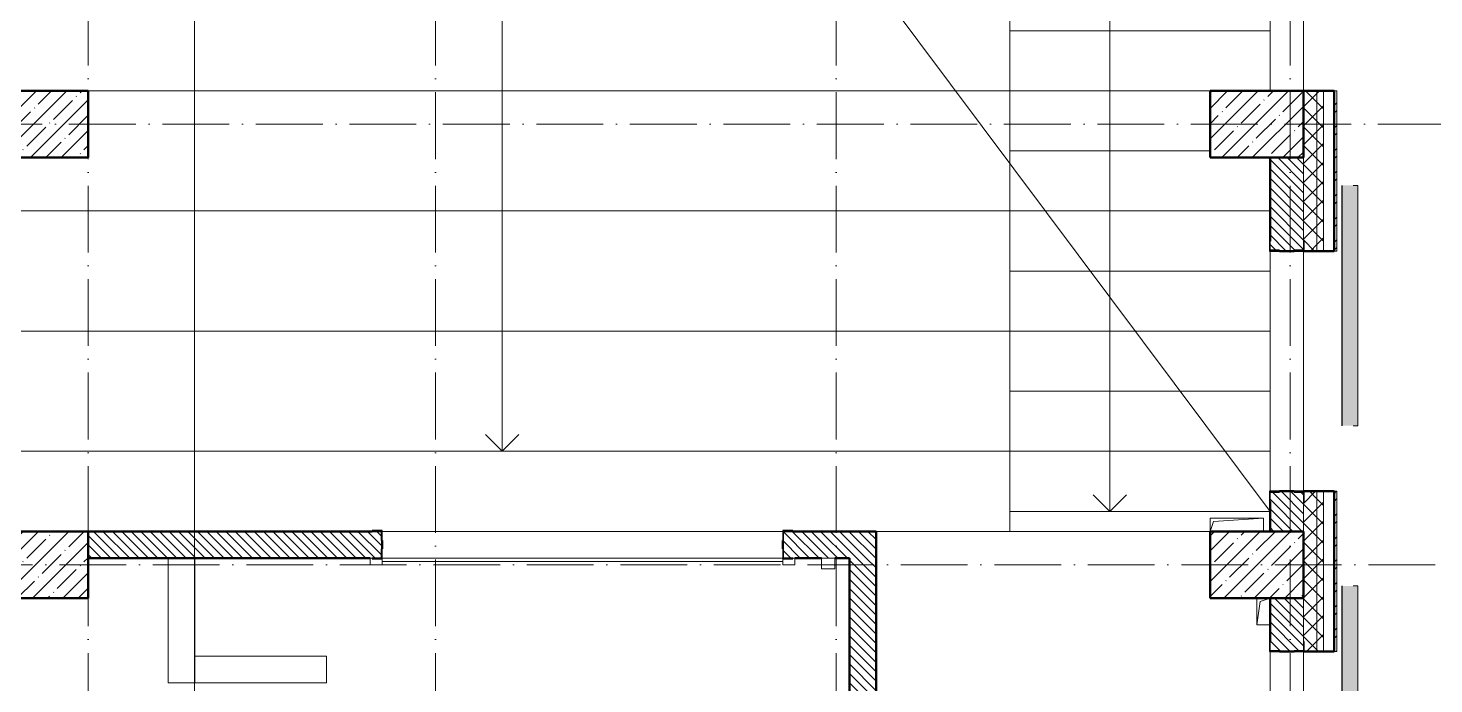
# Model space of a CAD drawing. Header units: millimetres. Extents: x -356862 to 418287, y 0 to 839748.
# Drawn here: x -1659 to 8867, y 323831 to 328744 of the extents above; entities that cross this region are included whole.
import ezdxf

# ---------------------------------------------------------------- set-up
doc = ezdxf.new("R2010")
doc.units = ezdxf.units.MM
doc.linetypes.add('50_200_ШТРИХ_1Т_ш5_п1_п1_', pattern=[700, 500, -100, 0, -100])
for name, color, linetype, lineweight in [('A-DETL-____-OTLN-4', 7, 'Continuous', 18), ('A-DOOR-____-MCUT', 7, 'Continuous', 13), ('A-DOOR-____-OTLN', 7, 'Continuous', 9), ('A-FLOR-____-OTLN', 7, 'Continuous', 9), ('A-GENM-____-MCUT', 7, 'Continuous', 25), ('A-GENM-____-OTLN', 7, 'Continuous', 9), ('A-GENM-____-OTLN-1', 7, 'Continuous', 25), ('A-GLAZ-____-OTLN', 7, 'Continuous', 9), ('A-WALL-____-MCUT-2', 7, 'Continuous', 50), ('A-WALL-____-MCUT-3', 7, 'Continuous', 9), ('A-WALL-____-OTLN', 7, 'Continuous', 9), ('A-WALL-____-PATT-1', 7, 'Continuous', 9), ('A-WALL-FNSH-MCUT-1', 7, 'Continuous', 9), ('E-ELEC-EQPM-OTLN', 7, 'Continuous', 9), ('I-WALL-____-OTLN', 7, 'Continuous', 9), ('S-COLS-____-MCUT', 7, 'Continuous', 50), ('S-COLS-____-OTLN', 7, 'Continuous', 9), ('S-GRID-____-OTLN-1', 7, '50_200_ШТРИХ_1Т_ш5_п1_п1_', 9), ('S-STRS-____-OTLN-1', 7, 'Continuous', 9)]:
    doc.layers.add(name, color=color, linetype=linetype, lineweight=lineweight)
doc.layers.add('A-GLAZ-____-OTLN-1', color=7, linetype='Continuous', lineweight=9, true_color=0xc0c0c0)
doc.layers.add('G-____-____-SYMB-1', color=9, linetype='Continuous', lineweight=9, true_color=0x808080)
pattern_1 = [(135, (-15659.08, 310542.9), (-35.35534, -35.35534), [])]
pattern_2 = [(45, (-15659.08, 310542.9), (-70.71068, 70.71068), []), (135, (-15659.08, 310542.9), (-70.71068, -70.71068), [])]

# ---------------------------------------------------------------- blocks, each defined once
blk = doc.blocks.new('BSC_Колонна _Прямоугольная - 500х700-V106-АР1_План отверстий 2 этажа в осях 1-64_А-ГГ')
at = {"layer": 'S-COLS-____-OTLN'}
h = blk.add_hatch(dxfattribs=at)
h.set_pattern_fill('FP_135', color=256, style=0, pattern_type=2)
h.set_pattern_definition([(315, (-17481.04, 23200), (114.04925, 114.04925), []), (315, (-17481.04, 23085.95), (114.04925, 114.04925), [201.613, -40.323, 3.353, -36.97])])
h.paths.add_polyline_path([(-250, 350), (-250, -350), (250, -350), (250, 350)], flags=0)
at = {"layer": 'S-COLS-____-MCUT'}
for p, q in [((250, 350), (-250, 350)), ((-250, 350), (-250, -350)), ((250, -350), (250, 350)), ((-250, -350), (250, -350))]:
    blk.add_line(p, q, dxfattribs=at)
blk = doc.blocks.new('BSC_Колонна _Прямоугольная - 500х700-V110-АР1_План отверстий 2 этажа в осях 1-64_А-ГГ')
at = {"layer": 'S-COLS-____-OTLN'}
h = blk.add_hatch(dxfattribs=at)
h.set_pattern_fill('FP_139', color=256, style=0, pattern_type=2)
h.set_pattern_definition([(315, (-17481.04, 14100), (114.0493, 114.0493), []), (315, (-17481.04, 13985.95), (114.0493, 114.0493), [201.612, -40.322, 3.353, -36.97])])
h.paths.add_polyline_path([(-250, 350), (-250, -350), (250, -350), (250, 350)], flags=0)
at = {"layer": 'S-COLS-____-MCUT'}
for p, q in [((250, 350), (-250, 350)), ((-250, 350), (-250, -350)), ((250, -350), (250, 350)), ((-250, -350), (250, -350))]:
    blk.add_line(p, q, dxfattribs=at)
blk = doc.blocks.new('BSC_Колонна _Прямоугольная - 500х700-V111-АР1_План отверстий 2 этажа в осях 1-64_А-ГГ')
at = {"layer": 'S-COLS-____-OTLN'}
h = blk.add_hatch(dxfattribs=at)
h.set_pattern_fill('FP_140', color=256, style=0, pattern_type=2)
h.set_pattern_definition([(315, (-14181.04, 23200), (114.04925, 114.04925), []), (315, (-14181.04, 23085.95), (114.04925, 114.04925), [201.613, -40.323, 3.353, -36.97])])
h.paths.add_polyline_path([(-250, 350), (-250, -350), (250, -350), (250, 350)], flags=0)
at = {"layer": 'S-COLS-____-MCUT'}
for p, q in [((250, 350), (-250, 350)), ((-250, 350), (-250, -350)), ((250, -350), (250, 350)), ((-250, -350), (250, -350))]:
    blk.add_line(p, q, dxfattribs=at)
blk = doc.blocks.new('BSC_Колонна _Прямоугольная - 500х700-V134-АР1_План отверстий 2 этажа в осях 1-64_А-ГГ')
at = {"layer": 'S-COLS-____-OTLN'}
h = blk.add_hatch(dxfattribs=at)
h.set_pattern_fill('FP_164', color=256, style=0, pattern_type=2)
h.set_pattern_definition([(315, (-14181.04, 14100), (114.0493, 114.0493), []), (315, (-14181.04, 13985.95), (114.0493, 114.0493), [201.612, -40.322, 3.353, -36.97])])
h.paths.add_polyline_path([(-250, 350), (-250, -350), (250, -350), (250, 350)], flags=0)
at = {"layer": 'S-COLS-____-MCUT'}
for p, q in [((250, 350), (-250, 350)), ((-250, 350), (-250, -350)), ((250, -350), (250, 350)), ((-250, -350), (250, -350))]:
    blk.add_line(p, q, dxfattribs=at)
blk = doc.blocks.new('DM_Штора_Противопожарная_Doormaster_EI-60 - ш_3000 х в_1200-26971279-АР1_План отверстий 2 этажа в осях 1-64_А-ГГ')
at = {"layer": 'A-DOOR-____-MCUT'}
for p, q in [((-1375, 150), (-1465, 150)), ((-1465, 150), (-1465, 100)), ((-1375, 106), (-1375, 150)), ((-1375, 125), (1625, 125)), ((1625, 150), (1625, 106)), ((1715, 150), (1625, 150)), ((1715, 100), (1715, 150)), ((-1465, 100), (-1450, 100)), ((1700, 100), (1715, 100))]:
    blk.add_line(p, q, dxfattribs=at)
at = {"layer": 'E-ELEC-EQPM-OTLN'}
for p, q in [((-1665, 180), (-1765, 180)), ((-1765, 180), (-1765, 100)), ((-1665, 100), (-1665, 180)), ((-1765, 100), (-1665, 100))]:
    blk.add_line(p, q, dxfattribs=at)
blk = doc.blocks.new('Фахверк_СКБ_Уголок - 250_2700-27497298-АР1_План отверстий 2 этажа в осях 1-64_А-ГГ')
at = {"layer": 'A-GENM-____-MCUT'}
for p, q in [((200, 181), (125, 181)), ((125, 181), (125, 106)), ((125, 106), (131, 106)), ((131, 106), (131, 175)), ((131, 175), (200, 175)), ((200, 175), (200, 181)), ((131, -6), (125, -6)), ((125, -6), (125, -81)), ((125, -81), (200, -81)), ((131, -75), (131, -6)), ((200, -75), (131, -75)), ((200, -81), (200, -75))]:
    blk.add_line(p, q, dxfattribs=at)
blk = doc.blocks.new('Фахверк_СКБ_Уголок - 200_3380-28509457-АР1_План отверстий 2 этажа в осях 1-64_А-ГГ')
at = {"layer": 'A-GENM-____-MCUT'}
for p, q in [((200, 156), (125, 156)), ((125, 156), (125, 81)), ((131, 81), (131, 150)), ((131, 150), (200, 150)), ((200, 150), (200, 156)), ((125, 81), (131, 81)), ((131, 19), (125, 19)), ((125, 19), (125, -56)), ((131, -50), (131, 19)), ((125, -56), (200, -56)), ((200, -50), (131, -50)), ((200, -56), (200, -50))]:
    blk.add_line(p, q, dxfattribs=at)
blk = doc.blocks.new('AR_Отверстие прямоугольное _в плите_ - AR_Отверстие прямоугольное _в плите_-30511515-АР1_План отверстий 2 этажа в осях 1-64_А-ГГ')
at = {"layer": 'A-GENM-____-OTLN'}
for p, q in [((-50, 100), (-50, -100)), ((-50, -100), (-25, 75)), ((-25, 75), (50, 100)), ((-50, -100), (50, -100))]:
    blk.add_line(p, q, dxfattribs=at)
blk = doc.blocks.new('AR_Отверстие прямоугольное _в плите_ - AR_Отверстие прямоугольное _в плите_-30511660-АР1_План отверстий 2 этажа в осях 1-64_А-ГГ')
at = {"layer": 'A-GENM-____-OTLN'}
for p, q in [((200, 50), (-200, 50)), ((-200, 50), (-200, -50)), ((-200, -50), (-175, 25)), ((-175, 25), (200, 50)), ((200, -50), (200, 50))]:
    blk.add_line(p, q, dxfattribs=at)
blk = doc.blocks.new('Отлив_СКБ - Отлив витража_120_НВФ-V194-АР1_План отверстий 2 этажа в осях 1-64_А-ГГ')
at = {"layer": 'A-GLAZ-____-OTLN-1'}
for points in [[(1800, -2), (1800, 0), (0, 0), (0, -2), (1544, -2)], [(1544, -120), (1800, -120), (1800, -2), (0, -2), (0, -120)]]:
    blk.add_hatch(color=256, dxfattribs=at).paths.add_polyline_path(points, flags=0)
at = {"layer": 'A-GLAZ-____-OTLN'}
for p, q in [((0, 0), (1800, 0)), ((1800, -2), (0, -2)), ((0, -120), (0, -83)), ((1800, -83), (1800, -120)), ((0, -120), (1800, -120))]:
    blk.add_line(p, q, dxfattribs=at)

msp = doc.modelspace()

# ---------------------------------------------------------------- hatches: boundary and pattern name
at = {"layer": 'A-WALL-____-PATT-1'}
h = msp.add_hatch(dxfattribs=at)
h.set_pattern_fill('FP_1', color=256, style=0, pattern_type=2)
h.set_pattern_definition(pattern_2)
h.paths.add_polyline_path([(8040.9187, 320073.9433), (8040.9187, 322273.9433), (7990.9187, 322273.9433), (7990.9187, 320073.9433)], flags=0)
h.paths.add_polyline_path([(7990.9187, 324073.9433), (8040.9187, 324073.9433), (8040.9187, 325273.9433), (7990.9187, 325273.9433), (7990.9187, 325038.7138)], flags=0)
h.paths.add_polyline_path([(7990.9187, 327073.9433), (8040.9187, 327073.9433), (8040.9187, 328273.9433), (7990.9187, 328273.9433)], flags=0)
h.paths.add_polyline_path([(8040.9187, 330073.9433), (8040.9187, 331273.9433), (7990.9187, 331273.9433), (7990.9187, 330073.9433)], flags=0)
h.paths.add_polyline_path([(8040.9187, 333073.9433), (8040.9187, 334273.9433), (7990.9187, 334273.9433), (7990.9187, 333073.9433)], flags=0)
h.paths.add_polyline_path([(8040.9187, 336073.9433), (8040.9187, 337273.9433), (7990.9187, 337273.9433), (7990.9187, 336073.9433)], flags=0)
h.paths.add_polyline_path([(8040.9187, 339073.9433), (8040.9187, 340273.9433), (7990.9187, 340273.9433), (7990.9187, 339073.9433)], flags=0)
h.paths.add_polyline_path([(8040.9187, 342073.9433), (8040.9187, 343273.9433), (7990.9187, 343273.9433), (7990.9187, 342073.9433)], flags=0)
h.paths.add_polyline_path([(8040.9187, 345073.9433), (8040.9187, 346273.9433), (7990.9187, 346273.9433), (7990.9187, 345073.9433)], flags=0)
h.paths.add_polyline_path([(8040.9187, 348073.9433), (8040.9187, 349273.9433), (7990.9187, 349273.9433), (7990.9187, 348073.9433)], flags=0)
h.paths.add_polyline_path([(8040.9187, 351073.9433), (8040.9187, 352323.9433), (7990.9187, 352323.9433), (7990.9187, 351073.9433)], flags=0)
h.paths.add_polyline_path([(8040.9187, 354123.9433), (8040.9187, 358373.9433), (7990.9187, 358373.9433), (7990.9187, 354123.9433)], flags=0)
h = msp.add_hatch(dxfattribs=at)
h.set_pattern_fill('FP_1', color=256, style=0, pattern_type=2)
h.set_pattern_definition(pattern_2)
h.paths.add_polyline_path([(7990.9187, 320073.9433), (7990.9187, 322273.9433), (7896.9187, 322273.9433), (7896.9187, 322198.9433), (7890.9187, 322198.9433), (7890.9187, 320073.9433)], flags=0)
h.paths.add_polyline_path([(7896.9187, 324073.9433), (7990.9187, 324073.9433), (7990.9187, 325273.9433), (7896.9187, 325273.9433), (7896.9187, 325198.9433), (7890.9187, 325198.9433), (7890.9187, 324148.9433), (7896.9187, 324148.9433), (7896.9187, 324079.9433)], flags=0)
h.paths.add_polyline_path([(7990.9187, 327073.9433), (7990.9187, 328273.9433), (7890.9187, 328273.9433), (7890.9187, 327148.9433), (7896.9187, 327148.9433), (7896.9187, 327073.9433)], flags=0)
h.paths.add_polyline_path([(7990.9187, 330073.9433), (7990.9187, 331273.9433), (7896.9187, 331273.9433), (7896.9187, 331198.9433), (7890.9187, 331198.9433), (7890.9187, 330148.9433), (7896.9187, 330148.9433), (7896.9187, 330073.9433)], flags=0)
h.paths.add_polyline_path([(7890.9187, 333073.9433), (7990.9187, 333073.9433), (7990.9187, 334273.9433), (7896.9187, 334273.9433), (7896.9187, 334198.9433), (7890.9187, 334198.9433), (7890.9187, 333573.9433)], flags=0)
h.paths.add_polyline_path([(7896.9187, 336073.9433), (7990.9187, 336073.9433), (7990.9187, 337273.9433), (7890.9187, 337273.9433), (7890.9187, 336148.9433), (7896.9187, 336148.9433), (7896.9187, 336079.9433)], flags=0)
h.paths.add_polyline_path([(7990.9187, 339073.9433), (7990.9187, 340273.9433), (7896.9187, 340273.9433), (7896.9187, 340198.9433), (7890.9187, 340198.9433), (7890.9187, 339148.9433), (7896.9187, 339148.9433), (7896.9187, 339073.9433)], flags=0)
h.paths.add_polyline_path([(7990.9187, 342073.9433), (7990.9187, 343273.9433), (7890.9187, 343273.9433), (7890.9187, 342148.9433), (7896.9187, 342148.9433), (7896.9187, 342073.9433)], flags=0)
h.paths.add_polyline_path([(7896.9187, 345073.9433), (7990.9187, 345073.9433), (7990.9187, 346273.9433), (7896.9187, 346273.9433), (7896.9187, 346198.9433), (7890.9187, 346198.9433), (7890.9187, 345148.9433), (7896.9187, 345148.9433), (7896.9187, 345079.9433)], flags=0)
h.paths.add_polyline_path([(7896.9187, 348073.9433), (7990.9187, 348073.9433), (7990.9187, 349273.9433), (7890.9187, 349273.9433), (7890.9187, 348148.9433), (7896.9187, 348148.9433), (7896.9187, 348079.9433)], flags=0)
h.paths.add_polyline_path([(7990.9187, 351073.9433), (7990.9187, 352323.9433), (7896.9187, 352323.9433), (7896.9187, 352248.9433), (7890.9187, 352248.9433), (7890.9187, 351148.9433), (7896.9187, 351148.9433), (7896.9187, 351073.9433)], flags=0)
h.paths.add_polyline_path([(7990.9187, 354123.9433), (7990.9187, 358273.9433), (7890.9187, 358273.9433), (7890.9187, 354123.9433)], flags=0)
h = msp.add_hatch(dxfattribs=at)
h.set_pattern_fill('FP_3', color=256, style=0, pattern_type=2)
h.set_pattern_definition([(45, (-15659.08, 310542.9), (-85.5366, 85.5366), []), (45, (-15602.06, 310542.9), (-85.5366, 85.5366), [])])
h.paths.add_polyline_path([(8140.9187, 320263.9433), (8140.9187, 322273.9433), (8120.9187, 322273.9433), (8120.9187, 320263.9433)], flags=0)
h.paths.add_polyline_path([(8140.9187, 324073.9433), (8140.9187, 325273.9433), (8120.9187, 325273.9433), (8120.9187, 324073.9433)], flags=0)
h.paths.add_polyline_path([(8140.9187, 327073.9433), (8140.9187, 328273.9433), (8120.9187, 328273.9433), (8120.9187, 327073.9433)], flags=0)
h.paths.add_polyline_path([(8140.9187, 330073.9433), (8140.9187, 331273.9433), (8120.9187, 331273.9433), (8120.9187, 330073.9433)], flags=0)
h.paths.add_polyline_path([(8140.9187, 333073.9433), (8140.9187, 334273.9433), (8120.9187, 334273.9433), (8120.9187, 333073.9433)], flags=0)
h.paths.add_polyline_path([(8140.9187, 336073.9433), (8140.9187, 337273.9433), (8120.9187, 337273.9433), (8120.9187, 336073.9433)], flags=0)
h.paths.add_polyline_path([(8140.9187, 339073.9433), (8140.9187, 340273.9433), (8120.9187, 340273.9433), (8120.9187, 339073.9433)], flags=0)
h.paths.add_polyline_path([(8140.9187, 342073.9433), (8140.9187, 343273.9433), (8120.9187, 343273.9433), (8120.9187, 342073.9433)], flags=0)
h.paths.add_polyline_path([(8120.9187, 345073.9433), (8140.9187, 345073.9433), (8140.9187, 346273.9433), (8120.9187, 346273.9433), (8120.9187, 345678.5697)], flags=0)
h.paths.add_polyline_path([(8140.9187, 348073.9433), (8140.9187, 349273.9433), (8120.9187, 349273.9433), (8120.9187, 348073.9433)], flags=0)
h.paths.add_polyline_path([(8140.9187, 351073.9433), (8140.9187, 352093.9433), (8120.9187, 352093.9433), (8120.9187, 351073.9433)], flags=0)
h = msp.add_hatch(dxfattribs=at)
h.set_pattern_fill('FP_6', color=256, style=0, pattern_type=2)
h.set_pattern_definition(pattern_1)
h.paths.add_polyline_path([(7890.9187, 324973.9433), (7890.9187, 325267.9433), (7821.9187, 325267.9433), (7821.9187, 325273.9433), (7709.9187, 325273.9433), (7709.9187, 325267.9433), (7640.9187, 325267.9433), (7640.9187, 324973.9433)], flags=0)
h.paths.add_polyline_path([(7821.9187, 327073.9433), (7821.9187, 327079.9433), (7890.9187, 327079.9433), (7890.9187, 327773.9433), (7640.9187, 327773.9433), (7640.9187, 327079.9433), (7709.9187, 327079.9433), (7709.9187, 327073.9433)], flags=0)
h = msp.add_hatch(dxfattribs=at)
h.set_pattern_fill('FP_6', color=256, style=0, pattern_type=2)
h.set_pattern_definition(pattern_1)
h.paths.add_polyline_path([(4690.9187, 324773.9433), (4690.9187, 324973.9433), (3996.9187, 324973.9433), (3996.9187, 324904.9433), (3990.9187, 324904.9433), (3990.9187, 324842.9433), (3996.9187, 324842.9433), (3996.9187, 324773.9433), (4490.9187, 324773.9433)], flags=0)
h.paths.add_polyline_path([(234.4077, 324773.9433), (984.9187, 324774.4887), (984.9187, 324842.9433), (990.9187, 324842.9433), (990.9187, 324904.9433), (984.9187, 324904.9433), (984.9187, 324973.9433), (-1209.0813, 324973.9433), (-1209.0813, 324773.9433)], flags=0)
h = msp.add_hatch(dxfattribs=at)
h.set_pattern_fill('FP_6', color=256, style=0, pattern_type=2)
h.set_pattern_definition(pattern_1)
h.paths.add_polyline_path([(4690.9187, 320323.9433), (4690.9187, 324773.9433), (4490.9187, 324773.9433), (4490.9187, 320323.9433)], flags=0)
h = msp.add_hatch(dxfattribs=at)
h.set_pattern_fill('FP_6', color=256, style=0, pattern_type=2)
h.set_pattern_definition(pattern_1)
h.paths.add_polyline_path([(7640.9187, 320573.9433), (7890.9187, 320573.9433), (7890.0364, 322267.9433), (7821.9187, 322267.9433), (7821.9187, 322273.9433), (7709.9187, 322273.9433), (7709.9187, 322267.9433), (7640.9187, 322267.9433), (7640.9187, 321598.7378)], flags=0)
h.paths.add_polyline_path([(7821.9187, 324073.9433), (7821.9187, 324079.9433), (7890.9187, 324079.9433), (7890.9187, 324473.9433), (7640.9187, 324473.9433), (7640.9187, 324079.9433), (7709.9187, 324079.9433), (7709.9187, 324073.9433)], flags=0)

# ---------------------------------------------------------------- linework, layer by layer
at = {"layer": 'A-DETL-____-OTLN-4'}
msp.add_line((7640.9187, 325123.9433), (-1209.0813, 336957.466), dxfattribs=at)
at = {"layer": 'A-FLOR-____-OTLN'}
msp.add_line((7190.9187, 324973.9433), (5690.9187, 324973.9433), dxfattribs=at)
at = {"layer": 'A-WALL-____-MCUT-2'}
for p, q in [((8120.9187, 328273.9433), (7890.9187, 328273.9433)), ((8120.9187, 327073.9433), (8120.9187, 328273.9433)), ((7640.9187, 327773.9433), (7640.9187, 327148.9433)), ((7709.9187, 327073.9433), (7821.9187, 327073.9433)), ((7896.9187, 327073.9433), (8120.9187, 327073.9433)), ((7821.9187, 325273.9433), (7709.9187, 325273.9433)), ((8120.9187, 325273.9433), (7896.9187, 325273.9433)), ((8120.9187, 324073.9433), (8120.9187, 325273.9433)), ((7640.9187, 325198.9433), (7640.9187, 324973.9433)), ((915.9187, 324973.9433), (-1209.0813, 324973.9433)), ((4690.9187, 324973.9433), (4065.9187, 324973.9433)), ((4690.9187, 320323.9433), (4690.9187, 324973.9433)), ((990.9187, 324842.9433), (990.9187, 324904.9433)), ((3990.9187, 324904.9433), (3990.9187, 324842.9433)), ((-1209.0813, 324773.9433), (900.9187, 324773.9433)), ((4080.9187, 324773.9433), (4280.9187, 324773.9433)), ((4380.9187, 324773.9433), (4490.9187, 324773.9433)), ((4490.9187, 324773.9433), (4490.9187, 320323.9433)), ((7640.9187, 324473.9433), (7640.9187, 324148.9433)), ((7709.9187, 324073.9433), (7821.9187, 324073.9433)), ((7896.9187, 324073.9433), (8120.9187, 324073.9433))]:
    msp.add_line(p, q, dxfattribs=at)
at = {"layer": 'A-WALL-____-MCUT-3'}
for p, q in [((7990.9187, 327073.9433), (7990.9187, 328273.9433)), ((8040.9187, 327073.9433), (8040.9187, 328273.9433)), ((7890.9187, 327773.9433), (7890.9187, 327148.9433)), ((7990.9187, 324073.9433), (7990.9187, 325273.9433)), ((8040.9187, 324073.9433), (8040.9187, 325273.9433)), ((7890.9187, 325198.9433), (7890.9187, 324973.9433)), ((7890.9187, 324473.9433), (7890.9187, 324148.9433))]:
    msp.add_line(p, q, dxfattribs=at)
at = {"layer": 'A-WALL-____-OTLN'}
for p, q in [((7640.9187, 328273.9433), (7640.9187, 330073.9433)), ((7890.9187, 328273.9433), (7890.9187, 330073.9433)), ((7640.9187, 325273.9433), (7640.9187, 327073.9433)), ((7890.9187, 325273.9433), (7890.9187, 327073.9433)), ((7890.9187, 327073.9433), (7890.9187, 325273.9433)), ((7640.9187, 322273.9433), (7640.9187, 324073.9433)), ((7890.9187, 324073.9433), (7890.9187, 324073.9433)), ((7890.9187, 324073.9433), (7890.9187, 322273.9433))]:
    msp.add_line(p, q, dxfattribs=at)
at = {"layer": 'A-WALL-FNSH-MCUT-1'}
for p, q in [((8140.9187, 328273.9433), (8120.9187, 328273.9433)), ((8140.9187, 327073.9433), (8140.9187, 328273.9433)), ((8120.9187, 327073.9433), (8140.9187, 327073.9433)), ((8140.9187, 325273.9433), (8120.9187, 325273.9433)), ((8140.9187, 324073.9433), (8140.9187, 325273.9433)), ((8120.9187, 324073.9433), (8140.9187, 324073.9433))]:
    msp.add_line(p, q, dxfattribs=at)
at = {"layer": 'G-____-____-SYMB-1'}
msp.add_line((-412.8103, 360589.861), (-412.8103, 305833.618), dxfattribs=at)
at = {"layer": 'I-WALL-____-OTLN'}
for p, q in [((990.9187, 324973.9433), (3990.9187, 324973.9433)), ((-609.5025, 323838.9433), (-609.5025, 324773.9433)), ((-409.5025, 324773.9433), (-409.5025, 323838.9433)), ((3990.9187, 324773.9433), (990.9187, 324773.9433)), ((-409.5025, 324038.9433), (575.4975, 324038.9433)), ((575.4975, 324038.9433), (575.4975, 323838.9433)), ((575.4975, 323838.9433), (-609.5025, 323838.9433))]:
    msp.add_line(p, q, dxfattribs=at)
at = {"layer": 'S-GRID-____-OTLN-1'}
for p, q in [((-1209.0813, 306060.2949), (-1209.0813, 360423.8609)), ((1390.9187, 306060.2949), (1390.9187, 360423.8609)), ((4390.9187, 306060.2949), (4390.9187, 360423.8609)), ((7790.9187, 306060.2949), (7790.9187, 360423.8609)), ((11048.6579, 328023.9433), (-20327.8515, 328023.9433)), ((-20327.8515, 324723.9433), (11048.6579, 324723.9433))]:
    msp.add_line(p, q, dxfattribs=at)
at = {"layer": 'S-STRS-____-OTLN-1'}
for p, q in [((1890.9187, 329173.9433), (1890.9187, 328273.9433)), ((5690.9187, 329173.9433), (5690.9187, 328273.9433)), ((6440.9187, 329173.9433), (6440.9187, 328723.9433)), ((5690.9187, 328723.9433), (5690.9187, 328273.9433)), ((7640.9187, 328723.9433), (5690.9187, 328723.9433)), ((7640.9187, 328723.9433), (5690.9187, 328723.9433)), ((6440.9187, 328723.9433), (6440.9187, 328273.9433)), ((5690.9187, 328273.9433), (-1209.0813, 328273.9433)), ((5690.9187, 328273.9433), (-1209.0813, 328273.9433)), ((1890.9187, 328273.9433), (1890.9187, 327373.9433)), ((7190.9187, 328273.9433), (5690.9187, 328273.9433)), ((7190.9187, 328273.9433), (5690.9187, 328273.9433)), ((5690.9187, 328273.9433), (5690.9187, 327373.9433)), ((6440.9187, 328273.9433), (6440.9187, 327823.9433)), ((5690.9187, 327823.9433), (5690.9187, 327373.9433)), ((7190.9187, 327823.9433), (5690.9187, 327823.9433)), ((7190.9187, 327823.9433), (5690.9187, 327823.9433)), ((6440.9187, 327823.9433), (6440.9187, 327373.9433)), ((5690.9187, 327373.9433), (-1909.0813, 327373.9433)), ((5690.9187, 327373.9433), (-1909.0813, 327373.9433)), ((1890.9187, 327373.9433), (1890.9187, 326473.9433)), ((7640.9187, 327373.9433), (5690.9187, 327373.9433)), ((7640.9187, 327373.9433), (5690.9187, 327373.9433)), ((5690.9187, 327373.9433), (5690.9187, 326473.9433)), ((6440.9187, 327373.9433), (6440.9187, 326923.9433)), ((5690.9187, 326923.9433), (5690.9187, 326473.9433)), ((7640.9187, 326923.9433), (5690.9187, 326923.9433)), ((7640.9187, 326923.9433), (5690.9187, 326923.9433)), ((6440.9187, 326923.9433), (6440.9187, 326473.9433)), ((5690.9187, 326473.9433), (-1909.0813, 326473.9433)), ((5690.9187, 326473.9433), (-1909.0813, 326473.9433)), ((1890.9187, 326473.9433), (1890.9187, 325573.9433)), ((7640.9187, 326473.9433), (5690.9187, 326473.9433)), ((7640.9187, 326473.9433), (5690.9187, 326473.9433)), ((5690.9187, 326473.9433), (5690.9187, 325573.9433)), ((6440.9187, 326473.9433), (6440.9187, 326023.9433)), ((5690.9187, 326023.9433), (5690.9187, 325573.9433)), ((7640.9187, 326023.9433), (5690.9187, 326023.9433)), ((7640.9187, 326023.9433), (5690.9187, 326023.9433)), ((6440.9187, 326023.9433), (6440.9187, 325573.9433)), ((1890.9187, 325573.9433), (1765.9187, 325698.9433)), ((1890.9187, 325573.9433), (2015.9187, 325698.9433)), ((5690.9187, 325573.9433), (-1909.0813, 325573.9433)), ((5690.9187, 325573.9433), (-1909.0813, 325573.9433)), ((7640.9187, 325573.9433), (5690.9187, 325573.9433)), ((7640.9187, 325573.9433), (5690.9187, 325573.9433)), ((5690.9187, 325573.9433), (5690.9187, 324973.9433)), ((6440.9187, 325573.9433), (6440.9187, 325123.9433)), ((6440.9187, 325123.9433), (6315.9187, 325248.9433)), ((6440.9187, 325123.9433), (6565.9187, 325248.9433)), ((7640.9187, 325123.9433), (5690.9187, 325123.9433)), ((5690.9187, 324973.9433), (4690.9187, 324973.9433))]:
    msp.add_line(p, q, dxfattribs=at)

# ---------------------------------------------------------------- block references
at = {"layer": 'A-DOOR-____-OTLN', "rotation": 180}
msp.add_blockref('DM_Штора_Противопожарная_Doormaster_EI-60 - ш_3000 х в_1200-26971279-АР1_План отверстий 2 этажа в осях 1-64_А-ГГ', (2615.9187, 324873.9433), dxfattribs=at)
at = {"layer": 'A-GENM-____-OTLN'}
for name, p in [('AR_Отверстие прямоугольное _в плите_ - AR_Отверстие прямоугольное _в плите_-30511660-АР1_План отверстий 2 этажа в осях 1-64_А-ГГ', (7390.9187, 325023.9433)), ('AR_Отверстие прямоугольное _в плите_ - AR_Отверстие прямоугольное _в плите_-30511515-АР1_План отверстий 2 этажа в осях 1-64_А-ГГ', (7590.9187, 324373.9433))]:
    msp.add_blockref(name, p, dxfattribs=at)
at = {"layer": 'A-GENM-____-OTLN-1'}
for name, p, rotation in [('Фахверк_СКБ_Уголок - 250_2700-27497298-АР1_План отверстий 2 этажа в осях 1-64_А-ГГ', (7815.9187, 326948.9433), 89.99999999999991), ('Фахверк_СКБ_Уголок - 250_2700-27497298-АР1_План отверстий 2 этажа в осях 1-64_А-ГГ', (7715.9187, 325398.9433), 269.9999999999999), ('Фахверк_СКБ_Уголок - 200_3380-28509457-АР1_План отверстий 2 этажа в осях 1-64_А-ГГ', (1115.9187, 324923.9433), 180), ('Фахверк_СКБ_Уголок - 250_2700-27497298-АР1_План отверстий 2 этажа в осях 1-64_А-ГГ', (7815.9187, 323948.9433), 89.99999999999991)]:
    msp.add_blockref(name, p, dxfattribs=dict(at, rotation=rotation))
msp.add_blockref('Фахверк_СКБ_Уголок - 200_3380-28509457-АР1_План отверстий 2 этажа в осях 1-64_А-ГГ', (3865.9187, 324823.9433), dxfattribs=at)
at = {"layer": 'A-GLAZ-____-OTLN', "rotation": 90}
for p in [(8178.4337, 325765.553), (8178.4337, 322765.553)]:
    msp.add_blockref('Отлив_СКБ - Отлив витража_120_НВФ-V194-АР1_План отверстий 2 этажа в осях 1-64_А-ГГ', p, dxfattribs=at)
at = {"layer": 'S-COLS-____-OTLN', "rotation": 89.9999999999999}
for name, p in [('BSC_Колонна _Прямоугольная - 500х700-V110-АР1_План отверстий 2 этажа в осях 1-64_А-ГГ', (-1559.0813, 328023.9433)), ('BSC_Колонна _Прямоугольная - 500х700-V106-АР1_План отверстий 2 этажа в осях 1-64_А-ГГ', (7540.9187, 328023.9433)), ('BSC_Колонна _Прямоугольная - 500х700-V134-АР1_План отверстий 2 этажа в осях 1-64_А-ГГ', (-1559.0813, 324723.9433)), ('BSC_Колонна _Прямоугольная - 500х700-V111-АР1_План отверстий 2 этажа в осях 1-64_А-ГГ', (7540.9187, 324723.9433))]:
    msp.add_blockref(name, p, dxfattribs=at)

doc.saveas('drawing.dxf')
